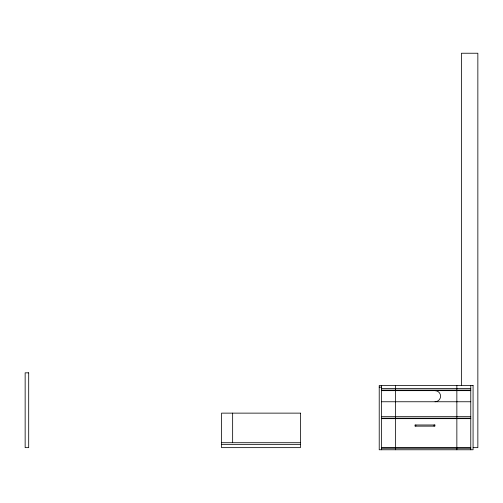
<?xml version="1.0" encoding="UTF-8"?>
<svg xmlns="http://www.w3.org/2000/svg" width="503" height="503" viewBox="0 0 503 503"><rect width="100%" height="100%" fill="white"/><g stroke="black" fill="none" stroke-linecap="round" stroke-linejoin="round"><path stroke-width="0.75" d="M379.224 387.14L381.525 387.14M381.525 388.58L470.77 388.58M381.525 390.108L470.77 390.108M381.525 390.655L470.77 390.655M381.525 401.759L470.77 401.759M381.525 416.679L470.77 416.679M381.525 418.207L470.77 418.207M381.525 418.659L470.77 418.659M221.553 442.715L300.436 442.715M221.553 444.356L300.436 444.356M381.525 447.645L470.77 447.645M473.153 447.645L477.85 447.645L477.85 53.236L461.414 53.236L461.414 385.575M381.525 448.23L470.77 448.23M470.77 385.487L470.77 449.764M456.856 385.487L456.856 401.759M456.856 401.947L456.856 418.408M456.856 418.659L456.856 447.645M456.856 448.23L456.856 449.764M434.095 424.991L434.095 426.135M415.799 424.991L415.799 426.135M395.446 385.487L395.446 401.759M395.446 401.947L395.446 418.408M395.446 418.659L395.446 447.645M395.446 448.23L395.446 449.764M381.525 385.487L381.525 449.764M232.65 413.133L232.65 442.715M435.032 390.655A5.552 5.552 0 0 1 440.584 396.207A5.552 5.552 0 0 1 435.032 401.759M28.696 372.83L25.15 372.83L25.15 447.645L28.696 447.645L28.696 372.83M473.072 385.487L379.224 385.487L379.224 449.764L473.072 449.764L473.072 385.487M300.436 413.133L221.553 413.133L221.553 447.645L300.436 447.645L300.436 413.133M434.888 424.991L415.006 424.991L415.006 426.135L434.888 426.135L434.888 424.991"/></g></svg>
